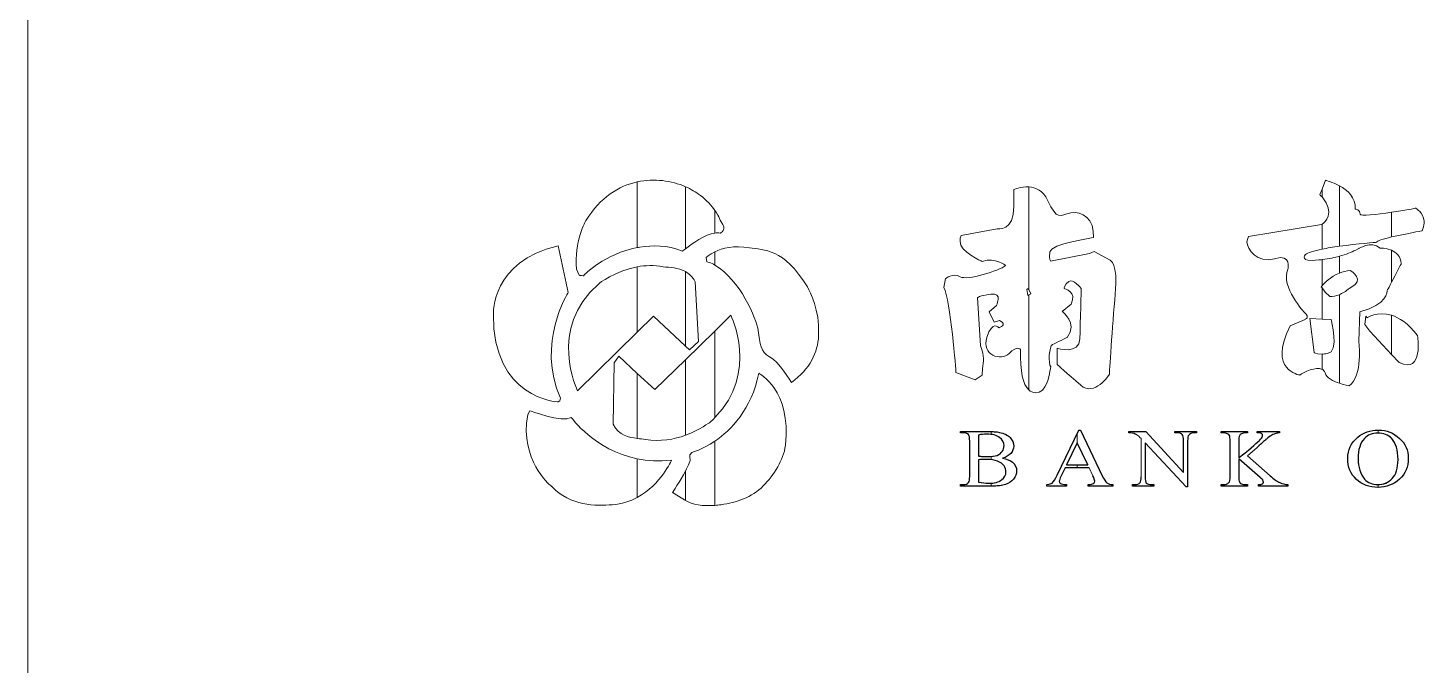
# Model space of a CAD drawing. Header units: millimetres. Extents: x 44393 to 91220, y 25301 to 41858.
# Drawn here: x 88726 to 89932, y 36790 to 37341 of the extents above; entities that cross this region are included whole.
import ezdxf

# ---------------------------------------------------------------- set-up
doc = ezdxf.new("R2010")
doc.units = ezdxf.units.MM
doc.layers.add('图层 1', color=7, linetype='Continuous')
doc.layers.add('图框', color=165, linetype='Continuous', lineweight=0)

msp = doc.modelspace()

# ---------------------------------------------------------------- linework, layer by layer
at = {"layer": '图层 1', "color": 12, "lineweight": 30, "true_color": 0xe50011}
for p, q in [((89632.7, 36982.2), (89623.5, 36963.1)), ((89641.9, 36963.1), (89632.7, 36982.2)), ((89623.5, 36963.1), (89641.9, 36963.1)), ((89641.9, 36963.1), (89641.9, 36963.1))]:
    msp.add_line(p, q, dxfattribs=at)
at = {"layer": '图层 1', "lineweight": 0}
for points in [[(89252.5, 37207.6), (89267.4, 37210.8), (89282.1, 37208.5), (89294.1, 37203.4)], [(89844.3, 37201.4), (89844.3, 37201.4), (89847.2, 37208.9), (89847.2, 37208.9)], [(89847.2, 37208.9), (89847.2, 37208.9), (89853.1, 37207.6), (89859.2, 37204.1)], [(89208.3, 37174.5), (89220.7, 37194.2), (89236.6, 37204.1), (89252.5, 37207.6)], [(89252.5, 37150.8), (89252.5, 37150.8), (89252.5, 37207.6), (89252.5, 37207.6)], [(89252.5, 37207.6), (89252.5, 37207.6), (89252.5, 37150.8), (89252.5, 37150.8)], [(89294.1, 37149.8), (89294.1, 37149.8), (89294.1, 37203.4), (89294.1, 37203.4)], [(89294.1, 37203.4), (89298.9, 37201.2), (89303.1, 37198.8), (89307, 37195.9)], [(89294.1, 37203.4), (89294.1, 37203.4), (89294.1, 37149.8), (89294.1, 37149.8)], [(89577.8, 37200.9), (89577.8, 37200.9), (89583.9, 37203.5), (89590.8, 37203.2)], [(89577.8, 37186.5), (89577.8, 37186.5), (89577.8, 37200.9), (89577.8, 37200.9)], [(89590.8, 37203.2), (89596.7, 37202.8), (89603.2, 37200.1), (89607.1, 37191.9)], [(89590.8, 37114.5), (89590.8, 37114.5), (89590.8, 37203.2), (89590.8, 37203.2)], [(89590.8, 37203.2), (89590.8, 37203.2), (89590.8, 37114.5), (89590.8, 37114.5)], [(89842.2, 37196.7), (89842.2, 37196.7), (89844.3, 37201.4), (89844.3, 37201.4)], [(89844.3, 37194.6), (89843.7, 37195.1), (89842.9, 37195.9), (89842.2, 37196.7)], [(89844.3, 37194.6), (89844.3, 37194.6), (89844.3, 37201.4), (89844.3, 37201.4)], [(89844.3, 37201.4), (89844.3, 37201.4), (89844.3, 37194.6), (89844.3, 37194.6)], [(89859.2, 37204.1), (89866.1, 37200.5), (89873.3, 37194.2), (89873, 37184)], [(89859.2, 37151.9), (89859.2, 37151.9), (89859.2, 37204.1), (89859.2, 37204.1)], [(89859.2, 37204.1), (89859.2, 37204.1), (89859.2, 37151.9), (89859.2, 37151.9)], [(89307, 37195.9), (89312.7, 37191.7), (89316.7, 37186.9), (89319.6, 37182.9)], [(89563.5, 37167), (89563.5, 37167), (89578.4, 37164.5), (89577.8, 37186.5)], [(89844.3, 37170.9), (89846.4, 37172.4), (89856.3, 37180.4), (89844.3, 37194.6)], [(89904.3, 37181.4), (89915.2, 37182.9), (89925.3, 37184.8), (89925.3, 37184.8)], [(89925.3, 37184.8), (89925.3, 37184.8), (89931.8, 37181.2), (89932.4, 37173.5)], [(89200.1, 37132.2), (89197.4, 37155.4), (89208.3, 37174.5), (89208.3, 37174.5)], [(89319.6, 37163.4), (89319.6, 37163.4), (89319.6, 37182.9), (89319.6, 37182.9)], [(89319.6, 37182.9), (89323.4, 37177.2), (89324.9, 37173), (89324.9, 37173)], [(89319.6, 37182.9), (89319.6, 37182.9), (89319.6, 37163.4), (89319.6, 37163.4)], [(89324.9, 37173), (89330.7, 37166.3), (89324, 37163.2), (89324, 37163.2)], [(89904.3, 37160), (89904.3, 37160), (89904.3, 37181.4), (89904.3, 37181.4)], [(89904.3, 37181.4), (89904.3, 37181.4), (89904.3, 37160), (89904.3, 37160)], [(89932.4, 37173.5), (89932.4, 37173.5), (89932.4, 37171.8), (89932.4, 37171.8)], [(89319.6, 37163.4), (89311.3, 37162.4), (89299.5, 37153.8), (89294.1, 37149.8)], [(89324, 37163.2), (89322.6, 37163.6), (89321.1, 37163.8), (89319.6, 37163.4)], [(89531.4, 37159), (89531.4, 37159), (89532.3, 37161.3), (89532.3, 37161.3)], [(89532.3, 37161.3), (89532.3, 37161.3), (89563.5, 37167), (89563.5, 37167)], [(89780.1, 37158.6), (89780.1, 37158.6), (89780.8, 37160.3), (89780.8, 37160.3)], [(89780.8, 37160.3), (89780.8, 37160.3), (89843.7, 37170.7), (89843.7, 37170.7)], [(89843.7, 37170.7), (89843.7, 37170.7), (89843.9, 37170.7), (89844.3, 37170.9)], [(89844.3, 37149.4), (89844.3, 37149.4), (89844.3, 37170.9), (89844.3, 37170.9)], [(89844.3, 37170.9), (89844.3, 37170.9), (89844.3, 37149.4), (89844.3, 37149.4)], [(89904.3, 37160), (89897.2, 37158.2), (89891.3, 37156.5), (89891.3, 37155.4)], [(89930.7, 37165.3), (89930.7, 37165.3), (89915.8, 37162.6), (89904.3, 37160)], [(89932.4, 37171.8), (89932.2, 37169.9), (89931.6, 37167.8), (89930.7, 37165.3)], [(89128.2, 37093.4), (89128.2, 37093.4), (89126.1, 37138.9), (89184, 37152.3)], [(89184, 37152.3), (89184, 37152.3), (89192.8, 37112), (89192.8, 37112)], [(89252.5, 37150.8), (89225.1, 37145.8), (89206, 37126.9), (89206.2, 37126.5)], [(89254.6, 37151.2), (89254, 37151), (89253.2, 37151), (89252.5, 37150.8)], [(89291.5, 37147.7), (89278.3, 37153.1), (89265.9, 37152.9), (89254.6, 37151.2)], [(89294.1, 37149.8), (89292.4, 37148.5), (89291.5, 37147.7), (89291.5, 37147.7)], [(89319.6, 37147.2), (89325.9, 37150.2), (89335.8, 37153.1), (89349.4, 37150.6)], [(89349.4, 37150.6), (89362, 37148.5), (89378.8, 37150.6), (89399.5, 37116.9)], [(89550.5, 37138.9), (89550.5, 37138.9), (89531, 37147.3), (89531.4, 37156.1)], [(89531.4, 37156.1), (89531.4, 37156.1), (89531.4, 37159), (89531.4, 37159)], [(89646.6, 37159.4), (89646.6, 37159.4), (89609.7, 37154), (89609, 37147)], [(89779.3, 37155.8), (89779.3, 37155.8), (89780.1, 37158.6), (89780.1, 37158.6)], [(89803.2, 37141.2), (89788.1, 37136.6), (89779.3, 37149.6), (89779.3, 37155.8)], [(89844.3, 37149.4), (89837.2, 37148.1), (89831.7, 37146.4), (89829.9, 37144.7)], [(89859.2, 37151.9), (89854, 37151.2), (89848.7, 37150.4), (89844.3, 37149.4)], [(89891.3, 37155.4), (89891.3, 37155.4), (89875.1, 37154), (89859.2, 37151.9)], [(89873.3, 37148.5), (89869.1, 37146.8), (89865.3, 37144.9), (89859.2, 37143.3)], [(89876, 37150), (89876, 37150), (89873.3, 37148.5), (89873.3, 37148.5)], [(89894.4, 37150.4), (89886.3, 37156.9), (89876, 37150), (89876, 37150)], [(89904.3, 37148.5), (89899.3, 37150.6), (89894.4, 37150.4), (89894.4, 37150.4)], [(89904.3, 37148.5), (89908.3, 37146.8), (89912.1, 37143.3), (89912.7, 37137)], [(89904.3, 37120.8), (89904.3, 37120.8), (89904.3, 37148.5), (89904.3, 37148.5)], [(89904.3, 37120.8), (89904.3, 37120.8), (89904.3, 37148.5), (89904.3, 37148.5)], [(89252.5, 37134.2), (89259.4, 37135.5), (89267, 37135.7), (89274.8, 37134.3)], [(89311.9, 37142.2), (89311.9, 37142.2), (89314.6, 37144.7), (89319.6, 37147.2)], [(89312.7, 37138.5), (89312.7, 37138.5), (89311.9, 37142.2), (89311.9, 37142.2)], [(89314.6, 37138), (89314.6, 37138), (89312.7, 37138.5), (89312.7, 37138.5)], [(89319.6, 37135.7), (89318, 37136.6), (89316.3, 37137.4), (89314.6, 37138)], [(89319.6, 37135.7), (89319.6, 37135.7), (89319.6, 37147.2), (89319.6, 37147.2)], [(89319.6, 37147.2), (89319.6, 37147.2), (89319.6, 37135.7), (89319.6, 37135.7)], [(89357, 37079.1), (89355.7, 37089.4), (89341, 37123.3), (89319.6, 37135.7)], [(89570.7, 37135.3), (89570.7, 37135.3), (89562.3, 37142.8), (89550.5, 37138.9)], [(89609, 37147), (89608.4, 37139.9), (89609.7, 37139.1), (89609.7, 37139.1)], [(89609.7, 37139.1), (89609.7, 37139.1), (89643.4, 37145.6), (89643.4, 37145.6)], [(89643.4, 37145.6), (89643.4, 37145.6), (89647.4, 37147.5), (89647.4, 37147.5)], [(89647.4, 37147.5), (89647.4, 37147.5), (89661, 37139.9), (89661, 37139.9)], [(89661, 37139.9), (89661, 37139.9), (89668.2, 37137.8), (89665.6, 37110.6)], [(89814.7, 37132.1), (89814.7, 37132.1), (89818.5, 37145.8), (89803.2, 37141.2)], [(89829.9, 37144.7), (89829.9, 37144.7), (89823.6, 37137.8), (89841.4, 37140.1)], [(89841.4, 37140.1), (89842.4, 37140.1), (89843.3, 37140.3), (89844.3, 37140.5)], [(89844.3, 37140.5), (89850.4, 37141.2), (89855.4, 37142.2), (89859.2, 37143.3)], [(89844.3, 37117.9), (89844.3, 37117.9), (89844.3, 37140.5), (89844.3, 37140.5)], [(89844.3, 37140.5), (89844.3, 37140.5), (89844.3, 37117.9), (89844.3, 37117.9)], [(89859.2, 37143.3), (89859.2, 37143.3), (89859.2, 37128.8), (89859.2, 37128.8)], [(89859.2, 37143.3), (89859.2, 37143.3), (89859.2, 37128.8), (89859.2, 37128.8)], [(89912.7, 37137), (89912.7, 37137), (89907.8, 37127.5), (89904.3, 37120.8)], [(89202.2, 37126.9), (89202.2, 37126.9), (89200.1, 37132.2), (89200.1, 37132.2)], [(89206.2, 37126.5), (89206.6, 37126.1), (89202.2, 37126.9), (89202.2, 37126.9)], [(89252.5, 37134.2), (89233.2, 37130.5), (89219.2, 37119.6), (89219.2, 37119.6)], [(89252.5, 37077.8), (89252.5, 37077.8), (89252.5, 37134.2), (89252.5, 37134.2)], [(89252.5, 37077.8), (89252.5, 37077.8), (89252.5, 37134.2), (89252.5, 37134.2)], [(89274.8, 37134.3), (89280.8, 37133.4), (89287.8, 37133.6), (89294.1, 37130.1)], [(89302.6, 37121.3), (89300.1, 37125.6), (89297.2, 37128.2), (89294.1, 37130.1)], [(89294.1, 37130.1), (89294.1, 37130.1), (89294.1, 37065.7), (89294.1, 37065.7)], [(89294.1, 37130.1), (89294.1, 37130.1), (89294.1, 37065.7), (89294.1, 37065.7)], [(89517.4, 37116.2), (89517.4, 37116.2), (89518.8, 37124), (89518.8, 37124)], [(89518.8, 37124), (89518.8, 37124), (89525.4, 37129.2), (89531.6, 37125.6)], [(89531.6, 37125.6), (89537.7, 37122.1), (89565.2, 37130.7), (89570.7, 37135.3)], [(89636.1, 37115.4), (89636.1, 37115.4), (89629.2, 37124.6), (89625.4, 37121.5)], [(89829.2, 37094.6), (89829.2, 37094.6), (89808.2, 37116.8), (89814.7, 37132.1)], [(89859.2, 37128.8), (89851.4, 37125.6), (89846, 37120), (89844.3, 37117.9)], [(89859.2, 37128.8), (89862.1, 37129.9), (89865.3, 37130.7), (89868.8, 37130.9)], [(89868.8, 37130.9), (89868.8, 37130.9), (89883.1, 37122.7), (89868.4, 37116)], [(89192.8, 37112), (89192.8, 37112), (89164.9, 37068.2), (89186.1, 37020.6)], [(89219.2, 37119.6), (89174.5, 37080.4), (89200.9, 37027.1), (89200.9, 37027.1)], [(89305.4, 37069.7), (89305.4, 37069.7), (89302.6, 37121.3), (89302.6, 37121.3)], [(89399.5, 37116.9), (89399.5, 37116.9), (89407.9, 37102.2), (89409.2, 37083.9)], [(89527.9, 37043), (89527.9, 37043), (89523.1, 37106.4), (89517.4, 37116.2)], [(89562.9, 37100.9), (89562.9, 37100.9), (89568.6, 37112.2), (89558.1, 37110.6)], [(89590.4, 37115.4), (89590.4, 37115.4), (89589.1, 37114.5), (89589.1, 37114.5)], [(89589.1, 37114.5), (89589.1, 37114.5), (89589.9, 37109.3), (89589.9, 37109.3)], [(89590.8, 37114.5), (89590.8, 37114.5), (89590.4, 37115.4), (89590.4, 37115.4)], [(89592.7, 37110.8), (89592.7, 37110.8), (89590.8, 37114.5), (89590.8, 37114.5)], [(89625.4, 37121.5), (89621.8, 37118.7), (89621.4, 37115.4), (89621.4, 37115.4)], [(89621.4, 37115.4), (89621.4, 37115.4), (89633.1, 37112.6), (89627.3, 37102)], [(89635, 37072), (89635.4, 37086.4), (89636.1, 37115.4), (89636.1, 37115.4)], [(89844.3, 37117.9), (89843.7, 37117.3), (89843.5, 37116.9), (89843.5, 37116.9)], [(89843.5, 37116.9), (89843.5, 37116.9), (89844.3, 37116), (89844.3, 37116)], [(89844.3, 37089), (89844.3, 37089), (89844.3, 37116), (89844.3, 37116)], [(89844.3, 37116), (89844.3, 37116), (89846.8, 37112.4), (89846.8, 37112.4)], [(89844.3, 37116), (89844.3, 37116), (89844.3, 37089), (89844.3, 37089)], [(89846.8, 37112.4), (89846.8, 37112.4), (89851, 37108.5), (89851, 37108.5)], [(89868.4, 37116), (89868.4, 37116), (89864.4, 37112.4), (89859.2, 37110.1)], [(89876.8, 37095.3), (89901.6, 37101.5), (89899.7, 37112.6), (89900.9, 37114.5)], [(89900.9, 37114.5), (89901.3, 37115), (89902.6, 37117.5), (89904.3, 37120.8)], [(89558.1, 37110.6), (89547.6, 37109.3), (89546.5, 37107.4), (89546.5, 37107.4)], [(89546.5, 37107.4), (89546.5, 37107.4), (89549, 37066.3), (89549, 37066.3)], [(89556.6, 37095.3), (89556.6, 37095.3), (89562.9, 37100.9), (89562.9, 37100.9)], [(89589.9, 37109.3), (89589.9, 37109.3), (89590.8, 37109.9), (89590.8, 37109.9)], [(89590.8, 37109.9), (89590.8, 37109.9), (89592.7, 37110.8), (89592.7, 37110.8)], [(89590.8, 37027.9), (89590.8, 37027.9), (89590.8, 37109.9), (89590.8, 37109.9)], [(89590.8, 37109.9), (89590.8, 37109.9), (89590.8, 37027.9), (89590.8, 37027.9)], [(89627.3, 37102), (89627.3, 37102), (89619.7, 37095.7), (89619.7, 37095.7)], [(89665.6, 37110.6), (89662.9, 37083.3), (89660.4, 37041.1), (89660.4, 37041.1)], [(89851, 37108.5), (89853.7, 37108.2), (89856.5, 37108.9), (89859.2, 37110.1)], [(89859.2, 37110.1), (89859.2, 37110.1), (89859.2, 37033.6), (89859.2, 37033.6)], [(89859.2, 37110.1), (89859.2, 37110.1), (89859.2, 37033.6), (89859.2, 37033.6)], [(89184, 37017.5), (89184, 37017.5), (89127.3, 37020.2), (89128.2, 37093.4)], [(89266.6, 37091.5), (89266.6, 37091.5), (89252.5, 37077.8), (89252.5, 37077.8)], [(89294.1, 37065.7), (89294.1, 37065.7), (89266.6, 37091.5), (89266.6, 37091.5)], [(89319.6, 37004), (89358, 37042.8), (89333.3, 37092.3), (89333.3, 37092.3)], [(89333.3, 37092.3), (89333.3, 37092.3), (89319.6, 37078.7), (89319.6, 37078.7)], [(89554.5, 37073.2), (89559.3, 37088.5), (89565, 37081.6), (89565, 37081.6)], [(89561, 37086.4), (89561, 37086.4), (89556.6, 37095.3), (89556.6, 37095.3)], [(89565.4, 37087.7), (89565.4, 37087.7), (89561, 37086.4), (89561, 37086.4)], [(89565, 37081.6), (89565, 37081.6), (89573.4, 37084.1), (89565.4, 37087.7)], [(89619.7, 37095.7), (89619.7, 37095.7), (89633.4, 37085.6), (89624.1, 37073.2)], [(89816.6, 37083.1), (89816.6, 37083.1), (89829.6, 37088.8), (89829.6, 37088.8)], [(89829.6, 37088.8), (89829.6, 37088.8), (89834.2, 37090.4), (89829.2, 37094.6)], [(89844.3, 37089), (89844.3, 37089), (89833.8, 37089.4), (89833.8, 37089.4)], [(89833.8, 37089.4), (89833.8, 37089.4), (89837.4, 37060.2), (89837.4, 37060.2)], [(89852.1, 37088.8), (89852.1, 37088.8), (89844.3, 37089), (89844.3, 37089)], [(89848.9, 37059.2), (89859.6, 37060.2), (89852.1, 37088.8), (89852.1, 37088.8)], [(89876, 37070.1), (89876, 37070.1), (89876.8, 37095.3), (89876.8, 37095.3)], [(89881.2, 37084.3), (89881.2, 37084.3), (89882.1, 37091.7), (89882.1, 37091.7)], [(89882.1, 37091.7), (89882.1, 37091.7), (89883.1, 37090.2), (89883.1, 37090.2)], [(89883.1, 37090.2), (89883.1, 37090.2), (89891.9, 37096.3), (89904.3, 37092.3)], [(89904.3, 37058.5), (89904.3, 37058.5), (89904.3, 37092.3), (89904.3, 37092.3)], [(89904.3, 37092.3), (89910.8, 37090.4), (89918.6, 37085.4), (89926.7, 37074.9)], [(89904.3, 37092.3), (89904.3, 37092.3), (89904.3, 37058.5), (89904.3, 37058.5)], [(89200.9, 37027.1), (89200.9, 37027.1), (89252.5, 37077.8), (89252.5, 37077.8)], [(89294.1, 37053.9), (89294.1, 37053.9), (89319.6, 37078.7), (89319.6, 37078.7)], [(89319.6, 37078.7), (89319.6, 37078.7), (89319.6, 37004), (89319.6, 37004)], [(89319.6, 37078.7), (89319.6, 37078.7), (89319.6, 37004), (89319.6, 37004)], [(89366.8, 37056.5), (89358.9, 37060.2), (89358.4, 37068), (89357, 37079.1)], [(89409.2, 37083.9), (89409.2, 37083.9), (89409.2, 37074.1), (89409.2, 37074.1)], [(89825, 37040.7), (89825, 37040.7), (89797.1, 37044.5), (89816.6, 37083.1)], [(89885.4, 37078.5), (89885.4, 37078.5), (89881.2, 37084.3), (89881.2, 37084.3)], [(89904.3, 37058.5), (89904.3, 37058.5), (89885.4, 37078.5), (89885.4, 37078.5)], [(89294.1, 37065.7), (89294.1, 37065.7), (89297.6, 37062.5), (89297.6, 37062.5)], [(89297.6, 37062.5), (89297.6, 37062.5), (89305.4, 37069.7), (89305.4, 37069.7)], [(89409.2, 37074.1), (89408.3, 37060.6), (89402.1, 37045.8), (89385.7, 37034.4)], [(89549, 37066.3), (89549, 37066.3), (89552.2, 37058.6), (89551.6, 37052.7)], [(89573.8, 37059.4), (89566.9, 37052.3), (89549.7, 37057.9), (89554.5, 37073.2)], [(89583.6, 37063), (89583.6, 37063), (89580.7, 37066.3), (89573.8, 37059.4)], [(89611.3, 37067.1), (89608.4, 37065.5), (89607.3, 37050.6), (89609.9, 37047.8)], [(89624.1, 37073.2), (89624.1, 37073.2), (89614.1, 37068.4), (89611.3, 37067.1)], [(89615.3, 37063.8), (89615.3, 37063.8), (89634.6, 37057.9), (89635, 37072)], [(89615.3, 37049.9), (89615.3, 37049.9), (89615.3, 37063.8), (89615.3, 37063.8)], [(89867.6, 37031.5), (89879.8, 37039.1), (89876, 37070.1), (89876, 37070.1)], [(89926.7, 37074.9), (89926.7, 37074.9), (89932.4, 37041.1), (89910.8, 37051.4)], [(89232.4, 37051.2), (89232.4, 37051.2), (89236.6, 37056.9), (89236.6, 37056.9)], [(89236.6, 37056.9), (89236.6, 37056.9), (89252.5, 37042), (89252.5, 37042)], [(89267.6, 37028.1), (89267.6, 37028.1), (89294.1, 37053.9), (89294.1, 37053.9)], [(89294.1, 36988.7), (89294.1, 36988.7), (89294.1, 37053.9), (89294.1, 37053.9)], [(89294.1, 37053.9), (89294.1, 37053.9), (89294.1, 36988.7), (89294.1, 36988.7)], [(89385.7, 37034.4), (89385.7, 37034.4), (89374.6, 37052.7), (89366.8, 37056.5)], [(89551.6, 37052.7), (89550.9, 37047), (89550.5, 37040.5), (89550.5, 37040.5)], [(89590.8, 37027.9), (89585.7, 37032.5), (89583.4, 37043.5), (89583.6, 37063)], [(89837.4, 37060.2), (89837.4, 37060.2), (89838, 37058.8), (89844.3, 37058.8)], [(89844.3, 37058.8), (89845.6, 37058.8), (89847.2, 37059), (89848.9, 37059.2)], [(89844.3, 37045.6), (89844.3, 37045.6), (89844.3, 37058.8), (89844.3, 37058.8)], [(89844.3, 37058.8), (89844.3, 37058.8), (89844.3, 37045.6), (89844.3, 37045.6)], [(89910.8, 37051.4), (89910.8, 37051.4), (89904.3, 37058.5), (89904.3, 37058.5)], [(89231.6, 36998.2), (89231.6, 36998.2), (89232.4, 37051.2), (89232.4, 37051.2)], [(89252.5, 36986), (89252.5, 36986), (89252.5, 37042), (89252.5, 37042)], [(89252.5, 37042), (89252.5, 37042), (89267.6, 37028.1), (89267.6, 37028.1)], [(89252.5, 37042), (89252.5, 37042), (89252.5, 36986), (89252.5, 36986)], [(89357.6, 37042.2), (89350.9, 37010.9), (89333.5, 36993.1), (89319.6, 36983.5)], [(89380.5, 36980.1), (89385.9, 37027.9), (89357.6, 37042.2), (89357.6, 37042.2)], [(89544.4, 37036.5), (89544.4, 37036.5), (89527.9, 37043), (89527.9, 37043)], [(89550.5, 37040.5), (89550.5, 37040.5), (89544.4, 37036.5), (89544.4, 37036.5)], [(89608.8, 37042.2), (89608.8, 37042.2), (89606.1, 37024.8), (89596.7, 37025.4)], [(89609.9, 37047.8), (89609.9, 37047.8), (89608.8, 37042.2), (89608.8, 37042.2)], [(89635.7, 37031.9), (89623.9, 37042.2), (89615.3, 37049.9), (89615.3, 37049.9)], [(89660.4, 37041.1), (89660.4, 37041.1), (89647.4, 37021.6), (89635.7, 37031.9)], [(89844.3, 37045.6), (89839.1, 37048.1), (89828.4, 37043.4), (89825, 37040.7)], [(89846.8, 37042.6), (89846.4, 37044.1), (89845.4, 37045.1), (89844.3, 37045.6)], [(89859.2, 37033.6), (89854, 37035.3), (89848.1, 37038.2), (89846.8, 37042.6)], [(89596.7, 37025.4), (89594.4, 37025.6), (89592.5, 37026.3), (89590.8, 37027.9)], [(89859.2, 37033.6), (89863.6, 37032.1), (89867.6, 37031.5), (89867.6, 37031.5)], [(89185.6, 37018.3), (89185.6, 37018.3), (89184, 37017.5), (89184, 37017.5)], [(89186.1, 37020.6), (89186.1, 37020.6), (89185.6, 37018.3), (89185.6, 37018.3)], [(89157.9, 37006.7), (89157.9, 37006.7), (89156.7, 36999), (89156.7, 36999)], [(89159.6, 37009.9), (89159.6, 37009.9), (89157.9, 37006.7), (89157.9, 37006.7)], [(89195.5, 37004), (89187.1, 36999.4), (89159.6, 37009.9), (89159.6, 37009.9)], [(89252.5, 36968.4), (89215.6, 36975.7), (89195.5, 37004), (89195.5, 37004)], [(89319.6, 37004), (89318.2, 37002.6), (89316.7, 37001.1), (89315.2, 36999.8)], [(89156.7, 36999), (89154.6, 36962.3), (89178.7, 36944.3), (89178.7, 36944.3)], [(89252.5, 36986), (89245, 36986.8), (89237, 36988.5), (89231.6, 36998.2)], [(89315.2, 36999.8), (89315.2, 36999.8), (89306.8, 36993.5), (89294.1, 36988.7)], [(89531.9, 36990.8), (89531.9, 36990.8), (89531.9, 36991.9), (89531.9, 36991.9)], [(89531.9, 36991.9), (89531.9, 36991.9), (89555.3, 36991.9), (89555.3, 36991.9)], [(89555.3, 36991.9), (89556.2, 36991.9), (89557.4, 36991.9), (89558.3, 36991.9)], [(89558.3, 36989.4), (89558.3, 36989.4), (89558.3, 36991.9), (89558.3, 36991.9)], [(89558.3, 36991.9), (89561.2, 36991.9), (89563.7, 36991.6), (89565.6, 36991.2)], [(89558.3, 36991.9), (89558.3, 36991.9), (89558.3, 36989.4), (89558.3, 36989.4)], [(89632.7, 36989.8), (89632.7, 36989.8), (89634.2, 36993.1), (89634.2, 36993.1)], [(89634.2, 36993.1), (89634.2, 36993.1), (89635.5, 36993.1), (89635.5, 36993.1)], [(89635.5, 36993.1), (89635.5, 36993.1), (89654.3, 36953.7), (89654.3, 36953.7)], [(89677.2, 36991.9), (89677.2, 36991.9), (89691.9, 36991.9), (89691.9, 36991.9)], [(89677.2, 36990.8), (89677.2, 36990.8), (89677.2, 36991.9), (89677.2, 36991.9)], [(89691.9, 36991.9), (89691.9, 36991.9), (89724.6, 36956.6), (89724.6, 36956.6)], [(89717, 36990.8), (89717, 36990.8), (89717, 36991.9), (89717, 36991.9)], [(89717, 36991.9), (89717, 36991.9), (89735.7, 36991.9), (89735.7, 36991.9)], [(89735.7, 36991.9), (89735.7, 36991.9), (89735.7, 36990.8), (89735.7, 36990.8)], [(89757.1, 36990.8), (89757.1, 36990.8), (89757.1, 36991.9), (89757.1, 36991.9)], [(89757.1, 36991.9), (89757.1, 36991.9), (89779.9, 36991.9), (89779.9, 36991.9)], [(89779.9, 36991.9), (89779.9, 36991.9), (89779.9, 36990.8), (89779.9, 36990.8)], [(89788.1, 36990.8), (89788.1, 36990.8), (89788.1, 36991.9), (89788.1, 36991.9)], [(89788.1, 36991.9), (89788.1, 36991.9), (89807.6, 36991.9), (89807.6, 36991.9)], [(89807.6, 36991.9), (89807.6, 36991.9), (89807.6, 36990.8), (89807.6, 36990.8)], [(89875.1, 36987), (89880, 36991), (89885.8, 36992.9), (89892.6, 36993.1)], [(89892.6, 36990.6), (89892.6, 36990.6), (89892.6, 36993.1), (89892.6, 36993.1)], [(89892.6, 36993.1), (89892.6, 36993.1), (89893.2, 36993.1), (89893.2, 36993.1)], [(89892.6, 36993.1), (89892.6, 36993.1), (89892.6, 36990.6), (89892.6, 36990.6)], [(89893.2, 36993.1), (89900.1, 36993.1), (89906.2, 36990.8), (89911.2, 36986)], [(89259.5, 36985.1), (89257.3, 36985.4), (89255, 36985.6), (89252.5, 36986)], [(89294.1, 36988.7), (89284.4, 36985.2), (89272.4, 36982.8), (89259.5, 36985.1)], [(89299.5, 36973.8), (89299.5, 36973.8), (89308.5, 36976.1), (89319.6, 36983.5)], [(89319.6, 36983.5), (89319.6, 36983.5), (89319.6, 36928.1), (89319.6, 36928.1)], [(89319.6, 36983.5), (89319.6, 36983.5), (89319.6, 36928.1), (89319.6, 36928.1)], [(89373.9, 36961.5), (89376.9, 36967.1), (89379.8, 36973), (89380.5, 36980.1)], [(89534, 36990.8), (89534, 36990.8), (89531.9, 36990.8), (89531.9, 36990.8)], [(89539.8, 36953.1), (89539.8, 36953.1), (89539.8, 36983.7), (89539.8, 36983.7)], [(89547.4, 36988.9), (89547.4, 36988.9), (89547.4, 36970.7), (89547.4, 36970.7)], [(89565.6, 36986.8), (89563.9, 36988.1), (89561.4, 36989.1), (89558.3, 36989.4)], [(89615.3, 36954.1), (89615.3, 36954.1), (89632.7, 36989.8), (89632.7, 36989.8)], [(89632.7, 36982), (89632.7, 36982), (89623.5, 36963.1), (89623.5, 36963.1)], [(89632.7, 36982), (89632.7, 36982), (89632.7, 36989.8), (89632.7, 36989.8)], [(89632.7, 36989.8), (89632.7, 36989.8), (89632.7, 36982), (89632.7, 36982)], [(89641.9, 36963.1), (89641.9, 36963.1), (89632.7, 36982.2), (89632.7, 36982.2)], [(89632.7, 36982.2), (89632.7, 36982.2), (89632.7, 36982), (89632.7, 36982)], [(89680.8, 36990.4), (89680.1, 36990.6), (89678.9, 36990.8), (89677.2, 36990.8)], [(89684.3, 36989.1), (89683.5, 36989.4), (89682.4, 36990), (89680.8, 36990.4)], [(89687.9, 36985.8), (89686.4, 36987.3), (89685.1, 36988.5), (89684.3, 36989.1)], [(89687.9, 36952.9), (89687.9, 36952.9), (89687.9, 36985.8), (89687.9, 36985.8)], [(89726.7, 36944), (89726.7, 36944), (89691.4, 36982), (89691.4, 36982)], [(89691.4, 36982), (89691.4, 36982), (89691.4, 36952.9), (89691.4, 36952.9)], [(89718.9, 36990.8), (89718.9, 36990.8), (89717, 36990.8), (89717, 36990.8)], [(89724.6, 36956.6), (89724.6, 36956.6), (89724.6, 36983.9), (89724.6, 36983.9)], [(89729, 36988.9), (89728.4, 36988.1), (89728.1, 36986.4), (89728.1, 36983.9)], [(89728.1, 36983.9), (89728.1, 36983.9), (89728.1, 36944), (89728.1, 36944)], [(89733.8, 36990.8), (89731.5, 36990.8), (89730, 36990), (89729, 36988.9)], [(89735.7, 36990.8), (89735.7, 36990.8), (89733.8, 36990.8), (89733.8, 36990.8)], [(89758.8, 36990.8), (89758.8, 36990.8), (89757.1, 36990.8), (89757.1, 36990.8)], [(89762.5, 36989.8), (89761.3, 36990.4), (89760.2, 36990.8), (89758.8, 36990.8)], [(89764.2, 36988.5), (89764, 36989.1), (89763.4, 36989.4), (89762.5, 36989.8)], [(89764.8, 36983.7), (89764.8, 36986), (89764.6, 36987.5), (89764.2, 36988.5)], [(89764.8, 36953.1), (89764.8, 36953.1), (89764.8, 36983.7), (89764.8, 36983.7)], [(89772.8, 36988.3), (89772.4, 36987.5), (89772.2, 36986), (89772.2, 36983.7)], [(89772.2, 36983.7), (89772.2, 36983.7), (89772.2, 36969.2), (89772.2, 36969.2)], [(89774.5, 36989.8), (89773.6, 36989.6), (89773, 36989.1), (89772.8, 36988.3)], [(89778, 36990.8), (89776.8, 36990.8), (89775.7, 36990.4), (89774.5, 36989.8)], [(89777.8, 36973.6), (89785.6, 36979.9), (89790.2, 36984.1), (89791.9, 36986.2)], [(89779.9, 36990.8), (89779.9, 36990.8), (89778, 36990.8), (89778, 36990.8)], [(89789.2, 36990.8), (89789.2, 36990.8), (89788.1, 36990.8), (89788.1, 36990.8)], [(89796.1, 36985.2), (89795.5, 36984.9), (89792.9, 36982.4), (89788.1, 36978.2)], [(89792.1, 36990), (89791.5, 36990.6), (89790.6, 36990.8), (89789.2, 36990.8)], [(89807.6, 36990.8), (89806.4, 36990.6), (89805.3, 36990.6), (89804.3, 36990.2)], [(89892.5, 36990.6), (89887.7, 36990.6), (89883.7, 36989.1), (89880.8, 36985.8)], [(89892.6, 36990.6), (89892.6, 36990.6), (89892.5, 36990.6), (89892.5, 36990.6)], [(89904.5, 36985.8), (89901.6, 36988.9), (89897.6, 36990.4), (89892.6, 36990.6)], [(89252.5, 36935), (89252.5, 36935), (89252.5, 36968.4), (89252.5, 36968.4)], [(89252.5, 36968.4), (89261.5, 36966.5), (89271.2, 36965.9), (89282.1, 36967.3)], [(89252.5, 36935), (89252.5, 36935), (89252.5, 36968.4), (89252.5, 36968.4)], [(89282.1, 36967.3), (89282.1, 36967.3), (89273.1, 36946.1), (89252.5, 36935)], [(89294.1, 36957.7), (89296.8, 36962.7), (89298.7, 36967.3), (89298, 36969)], [(89298, 36971.9), (89298, 36971.9), (89299.5, 36973.8), (89299.5, 36973.8)], [(89298, 36969), (89298, 36969), (89298, 36971.9), (89298, 36971.9)], [(89547.4, 36970.7), (89548.4, 36970.5), (89549.5, 36970.5), (89550.7, 36970.3)], [(89550.1, 36967.8), (89549, 36967.7), (89548, 36967.7), (89547.4, 36967.5)], [(89547.4, 36967.5), (89547.4, 36967.5), (89547.4, 36948.2), (89547.4, 36948.2)], [(89558.3, 36970.3), (89560.6, 36970.5), (89562.1, 36970.9), (89563.5, 36971.3)], [(89558.3, 36967.7), (89558.3, 36967.7), (89558.3, 36970.3), (89558.3, 36970.3)], [(89558.3, 36970.3), (89558.3, 36970.3), (89558.3, 36967.7), (89558.3, 36967.7)], [(89563.9, 36966.3), (89562.3, 36966.9), (89560.4, 36967.5), (89558.3, 36967.7)], [(89563.5, 36971.3), (89565.4, 36972.1), (89566.9, 36973.2), (89567.9, 36974.7)], [(89575.3, 36973), (89573.6, 36971.1), (89571.3, 36969.8), (89568.1, 36968.8)], [(89568.1, 36968.8), (89571.7, 36968.2), (89574.6, 36967.1), (89576.5, 36965.6)], [(89772.2, 36969.2), (89772.8, 36969.6), (89774.5, 36971.1), (89777.8, 36973.6)], [(89790.8, 36952.2), (89790.8, 36952.2), (89772.2, 36968.2), (89772.2, 36968.2)], [(89772.2, 36968.2), (89772.2, 36968.2), (89772.2, 36953.1), (89772.2, 36953.1)], [(89788.1, 36978.2), (89788.1, 36978.2), (89779.9, 36970.9), (89779.9, 36970.9)], [(89779.9, 36970.9), (89779.9, 36970.9), (89799.4, 36953.7), (89799.4, 36953.7)], [(89282.9, 36939.2), (89282.9, 36939.2), (89289.6, 36949.1), (89294.1, 36957.7)], [(89294.1, 36932.3), (89294.1, 36932.3), (89294.1, 36957.7), (89294.1, 36957.7)], [(89294.1, 36957.7), (89294.1, 36957.7), (89294.1, 36932.3), (89294.1, 36932.3)], [(89361.4, 36944.9), (89366, 36949.7), (89370.4, 36955.2), (89373.9, 36961.5)], [(89569.4, 36962.3), (89568.3, 36964), (89566.3, 36965.4), (89563.9, 36966.3)], [(89622.2, 36960.6), (89622.2, 36960.6), (89618.5, 36953.1), (89618.5, 36953.1)], [(89632.7, 36960.6), (89632.7, 36960.6), (89622.2, 36960.6), (89622.2, 36960.6)], [(89623.5, 36963.1), (89623.5, 36963.1), (89632.7, 36963.1), (89632.7, 36963.1)], [(89632.7, 36960.6), (89632.7, 36960.6), (89632.7, 36963.1), (89632.7, 36963.1)], [(89632.7, 36963.1), (89632.7, 36963.1), (89641.9, 36963.1), (89641.9, 36963.1)], [(89632.7, 36963.1), (89632.7, 36963.1), (89632.7, 36960.6), (89632.7, 36960.6)], [(89643, 36960.6), (89643, 36960.6), (89632.7, 36960.6), (89632.7, 36960.6)], [(89646.3, 36953.7), (89646.3, 36953.7), (89643, 36960.6), (89643, 36960.6)], [(89178.7, 36944.3), (89194.4, 36927.5), (89216.9, 36927.5), (89230.9, 36928.7)], [(89324.9, 36928.7), (89337.9, 36930.4), (89351.5, 36935), (89361.4, 36944.9)], [(89531.9, 36944.7), (89531.9, 36944.7), (89531.9, 36946.1), (89531.9, 36946.1)], [(89531.9, 36946.1), (89531.9, 36946.1), (89534, 36946.1), (89534, 36946.1)], [(89557.4, 36944.7), (89557.4, 36944.7), (89531.9, 36944.7), (89531.9, 36944.7)], [(89534, 36946.1), (89536.3, 36946.1), (89537.9, 36946.6), (89538.8, 36948)], [(89538.8, 36948), (89539.4, 36948.7), (89539.8, 36950.5), (89539.8, 36953.1)], [(89558.3, 36944.7), (89558.3, 36944.7), (89557.4, 36944.7), (89557.4, 36944.7)], [(89558.3, 36947.2), (89562.1, 36947.6), (89565.2, 36948.4), (89567.3, 36950.1)], [(89558.3, 36944.7), (89558.3, 36944.7), (89558.3, 36947.2), (89558.3, 36947.2)], [(89558.3, 36947.2), (89558.3, 36947.2), (89558.3, 36944.7), (89558.3, 36944.7)], [(89570.7, 36946.2), (89568.1, 36945.3), (89563.9, 36944.7), (89558.3, 36944.7)], [(89577.6, 36950.8), (89576.1, 36948.7), (89573.6, 36947.2), (89570.7, 36946.2)], [(89606.5, 36946.1), (89608.8, 36946.4), (89610.3, 36946.8), (89610.9, 36947.4)], [(89606.5, 36944.7), (89606.5, 36944.7), (89606.5, 36946.1), (89606.5, 36946.1)], [(89623.5, 36944.7), (89623.5, 36944.7), (89606.5, 36944.7), (89606.5, 36944.7)], [(89610.9, 36947.4), (89612.2, 36948.5), (89613.8, 36950.8), (89615.3, 36954.1)], [(89618.3, 36947), (89619.1, 36946.4), (89620.8, 36946.2), (89623.5, 36946.1)], [(89623.5, 36946.1), (89623.5, 36946.1), (89623.5, 36944.7), (89623.5, 36944.7)], [(89642.2, 36946.1), (89644.5, 36946.1), (89645.9, 36946.4), (89646.6, 36947)], [(89642.2, 36944.7), (89642.2, 36944.7), (89642.2, 36946.1), (89642.2, 36946.1)], [(89663.5, 36944.7), (89663.5, 36944.7), (89642.2, 36944.7), (89642.2, 36944.7)], [(89654.3, 36953.7), (89655.8, 36950.6), (89657.1, 36948.5), (89658.3, 36947.6)], [(89658.3, 36947.6), (89659.6, 36946.6), (89661.4, 36946.1), (89663.5, 36946.1)], [(89663.5, 36946.1), (89663.5, 36946.1), (89663.5, 36944.7), (89663.5, 36944.7)], [(89680.3, 36944.7), (89680.3, 36944.7), (89680.3, 36946.1), (89680.3, 36946.1)], [(89680.3, 36946.1), (89680.3, 36946.1), (89682.2, 36946.1), (89682.2, 36946.1)], [(89699, 36944.7), (89699, 36944.7), (89680.3, 36944.7), (89680.3, 36944.7)], [(89682.2, 36946.1), (89684.5, 36946.1), (89686, 36946.6), (89687, 36947.8)], [(89687, 36947.8), (89687.5, 36948.5), (89687.9, 36950.3), (89687.9, 36952.9)], [(89691.4, 36952.9), (89691.4, 36950.1), (89691.7, 36948.2), (89692.3, 36947.4)], [(89692.3, 36947.4), (89693.5, 36946.4), (89695, 36946.1), (89697.1, 36946.1)], [(89697.1, 36946.1), (89697.1, 36946.1), (89699, 36946.1), (89699, 36946.1)], [(89699, 36946.1), (89699, 36946.1), (89699, 36944.7), (89699, 36944.7)], [(89728.1, 36944), (89728.1, 36944), (89726.7, 36944), (89726.7, 36944)], [(89757.1, 36944.7), (89757.1, 36944.7), (89757.1, 36946.1), (89757.1, 36946.1)], [(89757.1, 36946.1), (89757.1, 36946.1), (89758.8, 36946.1), (89758.8, 36946.1)], [(89779.9, 36944.7), (89779.9, 36944.7), (89757.1, 36944.7), (89757.1, 36944.7)], [(89758.8, 36946.1), (89761.1, 36946.1), (89762.7, 36946.6), (89763.8, 36947.8)], [(89763.8, 36947.8), (89764.4, 36948.5), (89764.8, 36950.3), (89764.8, 36953.1)], [(89772.2, 36953.1), (89772.2, 36950.6), (89772.4, 36949.1), (89772.8, 36948.4)], [(89772.8, 36948.4), (89773, 36947.8), (89773.6, 36947.2), (89774.5, 36946.8)], [(89774.5, 36946.8), (89775.7, 36946.2), (89776.8, 36946.1), (89778, 36946.1)], [(89778, 36946.1), (89778, 36946.1), (89779.9, 36946.1), (89779.9, 36946.1)], [(89779.9, 36946.1), (89779.9, 36946.1), (89779.9, 36944.7), (89779.9, 36944.7)], [(89789.2, 36946.1), (89790.8, 36946.1), (89791.9, 36946.2), (89792.7, 36946.6)], [(89789.2, 36944.7), (89789.2, 36944.7), (89789.2, 36946.1), (89789.2, 36946.1)], [(89814.7, 36944.7), (89814.7, 36944.7), (89789.2, 36944.7), (89789.2, 36944.7)], [(89793.2, 36949.7), (89793.1, 36950.1), (89792.1, 36951), (89790.8, 36952.2)], [(89799.4, 36953.7), (89802.6, 36950.8), (89805.5, 36948.7), (89807.8, 36947.8)], [(89807.8, 36947.8), (89810.1, 36946.8), (89812.4, 36946.2), (89814.7, 36946.1)], [(89814.7, 36946.1), (89814.7, 36946.1), (89814.7, 36944.7), (89814.7, 36944.7)], [(89881, 36950.8), (89883.9, 36947.8), (89887.7, 36946.1), (89892.5, 36946.1)], [(89892.5, 36946.1), (89892.5, 36946.1), (89892.6, 36946.1), (89892.6, 36946.1)], [(89892.6, 36943.6), (89892.6, 36943.6), (89892.5, 36943.6), (89892.5, 36943.6)], [(89892.6, 36946.1), (89897.6, 36946.2), (89901.6, 36948), (89904.9, 36951.4)], [(89911.2, 36950.8), (89906, 36946.1), (89899.9, 36943.8), (89892.6, 36943.6)], [(89892.6, 36943.6), (89892.6, 36943.6), (89892.6, 36946.1), (89892.6, 36946.1)], [(89892.6, 36946.1), (89892.6, 36946.1), (89892.6, 36943.6), (89892.6, 36943.6)], [(89230.9, 36928.7), (89239.3, 36929.2), (89246.4, 36931.7), (89252.5, 36935)], [(89291.8, 36933.8), (89291.8, 36933.8), (89282.9, 36939.2), (89282.9, 36939.2)], [(89294.1, 36932.3), (89293.4, 36932.7), (89292.6, 36933.2), (89291.8, 36933.8)], [(89319.6, 36928.1), (89309.2, 36927.3), (89300.1, 36928.7), (89294.1, 36932.3)], [(89319.6, 36928.1), (89321.3, 36928.3), (89323.2, 36928.5), (89324.9, 36928.7)]]:
    msp.add_open_spline(points, degree=3, dxfattribs=at)
for points, knots in [([(89607.1, 37191.9), (89615.5, 37173.5), (89617.4, 37178.9), (89627.1, 37180.8), (89636.9, 37182.7), (89648, 37175.6), (89646.6, 37159.4)], [1, 1, 1, 1, 2, 2, 2, 3, 3, 3, 3]), ([(89873, 37184), (89873, 37184), (89877.2, 37183.7), (89877.2, 37179.8), (89877.2, 37177.7), (89891.3, 37179.3), (89904.3, 37181.4)], [1, 1, 1, 1, 2, 2, 2, 3, 3, 3, 3]), ([(89565.6, 36991.2), (89569.6, 36990.4), (89572.5, 36988.9), (89574.6, 36986.8), (89576.7, 36984.7), (89577.8, 36982.2), (89577.8, 36979.3), (89577.8, 36977), (89576.9, 36974.9), (89575.3, 36973)], [19, 19, 19, 19, 20, 20, 20, 21, 21, 21, 22, 22, 22, 22]), ([(89539.8, 36983.7), (89539.8, 36986.6), (89539.4, 36988.5), (89538.6, 36989.3), (89537.7, 36990.2), (89536.1, 36990.8), (89534, 36990.8)], [7, 7, 7, 7, 8, 8, 8, 9, 9, 9, 9]), ([(89558.3, 36989.4), (89557.2, 36989.6), (89555.8, 36989.6), (89554.5, 36989.6), (89551.8, 36989.6), (89549.5, 36989.4), (89547.4, 36988.9)], [14, 14, 14, 14, 15, 15, 15, 16, 16, 16, 16]), ([(89567.9, 36974.7), (89569, 36976.3), (89569.4, 36977.8), (89569.4, 36979.7), (89569.4, 36982.4), (89568.3, 36984.9), (89565.6, 36986.8)], [14, 14, 14, 14, 15, 15, 15, 16, 16, 16, 16]), ([(89724.6, 36983.9), (89724.6, 36986.8), (89724.2, 36988.5), (89723.5, 36989.3), (89722.5, 36990.2), (89721, 36990.8), (89718.9, 36990.8)], [3, 3, 3, 3, 4, 4, 4, 5, 5, 5, 5]), ([(89791.9, 36986.2), (89792.7, 36987.2), (89792.9, 36987.9), (89792.9, 36988.7), (89792.9, 36989.3), (89792.7, 36989.6), (89792.1, 36990)], [37, 37, 37, 37, 38, 38, 38, 39, 39, 39, 39]), ([(89804.3, 36990.2), (89803.4, 36990), (89802.2, 36989.6), (89800.9, 36988.9), (89799.6, 36988.1), (89797.8, 36987), (89796.1, 36985.2)], [45, 45, 45, 45, 46, 46, 46, 47, 47, 47, 47]), ([(89892.5, 36943.6), (89885.2, 36943.6), (89878.9, 36946.1), (89873.9, 36950.6), (89868.9, 36955.2), (89866.5, 36961.2), (89866.5, 36968.6), (89866.5, 36976.1), (89869.3, 36982.2), (89875.1, 36987)], [9, 9, 9, 9, 10, 10, 10, 11, 11, 11, 12, 12, 12, 12]), ([(89880.8, 36985.8), (89877.2, 36982), (89875.4, 36976.3), (89875.4, 36968.6), (89875.4, 36961), (89877.4, 36955), (89881, 36950.8)], [3, 3, 3, 3, 4, 4, 4, 5, 5, 5, 5]), ([(89904.9, 36951.4), (89908.1, 36954.8), (89909.9, 36960.2), (89909.9, 36967.7), (89909.9, 36975.9), (89907.9, 36981.8), (89904.5, 36985.8)], [2, 2, 2, 2, 3, 3, 3, 4, 4, 4, 4]), ([(89911.2, 36986), (89916.4, 36981.4), (89918.8, 36975.7), (89918.8, 36968.6), (89918.8, 36961.5), (89916.4, 36955.4), (89911.2, 36950.8)], [8, 8, 8, 8, 9, 9, 9, 10, 10, 10, 10]), ([(89558.3, 36967.7), (89557.2, 36967.8), (89555.8, 36967.8), (89554.3, 36967.8), (89552.8, 36967.8), (89551.2, 36967.8), (89550.1, 36967.8)], [21, 21, 21, 21, 22, 22, 22, 23, 23, 23, 23]), ([(89550.7, 36970.3), (89552, 36970.3), (89553.3, 36970.3), (89554.9, 36970.3), (89556.2, 36970.3), (89557.4, 36970.3), (89558.3, 36970.3)], [18, 18, 18, 18, 19, 19, 19, 20, 20, 20, 20]), ([(89567.3, 36950.1), (89569.8, 36952), (89571.1, 36954.3), (89571.1, 36957.1), (89571.1, 36958.9), (89570.6, 36960.6), (89569.4, 36962.3)], [7, 7, 7, 7, 8, 8, 8, 9, 9, 9, 9]), ([(89576.5, 36965.6), (89579, 36963.5), (89580.3, 36960.8), (89580.3, 36957.7), (89580.3, 36955.2), (89579.3, 36953.1), (89577.6, 36950.8)], [1, 1, 1, 1, 2, 2, 2, 3, 3, 3, 3]), ([(89547.4, 36948.2), (89550.5, 36947.6), (89553.3, 36947.2), (89556.4, 36947.2), (89557.2, 36947.2), (89557.7, 36947.2), (89558.3, 36947.2)], [25, 25, 25, 25, 26, 26, 26, 27, 27, 27, 27]), ([(89618.5, 36953.1), (89617.8, 36951.2), (89617.2, 36949.9), (89617.2, 36948.9), (89617.2, 36948.4), (89617.6, 36947.6), (89618.3, 36947)], [6, 6, 6, 6, 7, 7, 7, 8, 8, 8, 8]), ([(89646.6, 36947), (89647.4, 36947.4), (89647.8, 36948.2), (89647.8, 36948.9), (89647.8, 36949.9), (89647.2, 36951.6), (89646.3, 36953.7)], [14, 14, 14, 14, 15, 15, 15, 16, 16, 16, 16]), ([(89792.7, 36946.6), (89793.2, 36947.2), (89793.6, 36947.6), (89793.6, 36948.2), (89793.6, 36948.7), (89793.4, 36949.3), (89793.2, 36949.7)], [7, 7, 7, 7, 8, 8, 8, 9, 9, 9, 9])]:
    msp.add_open_spline(points, degree=3, knots=knots, dxfattribs=at)
at = {"layer": '图层 1', "color": 12, "lineweight": 30, "true_color": 0xe50011}
for points in [[(89531.9, 36990.8), (89531.9, 36990.8), (89531.9, 36991.9), (89531.9, 36991.9)], [(89531.9, 36991.9), (89531.9, 36991.9), (89555.3, 36991.9), (89555.3, 36991.9)], [(89555.3, 36991.9), (89559.5, 36991.9), (89562.9, 36991.7), (89565.6, 36991.2)], [(89615.3, 36954.1), (89615.3, 36954.1), (89634.2, 36993.1), (89634.2, 36993.1)], [(89634.2, 36993.1), (89634.2, 36993.1), (89635.5, 36993.1), (89635.5, 36993.1)], [(89635.5, 36993.1), (89635.5, 36993.1), (89654.3, 36953.7), (89654.3, 36953.7)], [(89677.2, 36991.9), (89677.2, 36991.9), (89691.9, 36991.9), (89691.9, 36991.9)], [(89677.2, 36990.8), (89677.2, 36990.8), (89677.2, 36991.9), (89677.2, 36991.9)], [(89691.9, 36991.9), (89691.9, 36991.9), (89724.6, 36956.6), (89724.6, 36956.6)], [(89717, 36990.8), (89717, 36990.8), (89717, 36991.9), (89717, 36991.9)], [(89717, 36991.9), (89717, 36991.9), (89735.7, 36991.9), (89735.7, 36991.9)], [(89735.7, 36991.9), (89735.7, 36991.9), (89735.7, 36990.8), (89735.7, 36990.8)], [(89757.1, 36990.8), (89757.1, 36990.8), (89757.1, 36991.9), (89757.1, 36991.9)], [(89757.1, 36991.9), (89757.1, 36991.9), (89779.9, 36991.9), (89779.9, 36991.9)], [(89779.9, 36991.9), (89779.9, 36991.9), (89779.9, 36990.8), (89779.9, 36990.8)], [(89788.1, 36990.8), (89788.1, 36990.8), (89788.1, 36991.9), (89788.1, 36991.9)], [(89788.1, 36991.9), (89788.1, 36991.9), (89807.6, 36991.9), (89807.6, 36991.9)], [(89807.6, 36991.9), (89807.6, 36991.9), (89807.6, 36990.8), (89807.6, 36990.8)], [(89875.1, 36987), (89880, 36991), (89886.1, 36993.1), (89893.2, 36993.1)], [(89893.2, 36993.1), (89900.1, 36993.1), (89906.2, 36990.8), (89911.2, 36986)], [(89534, 36990.8), (89534, 36990.8), (89531.9, 36990.8), (89531.9, 36990.8)], [(89539.8, 36953.1), (89539.8, 36953.1), (89539.8, 36983.7), (89539.8, 36983.7)], [(89547.4, 36988.9), (89547.4, 36988.9), (89547.4, 36970.7), (89547.4, 36970.7)], [(89684.3, 36989.1), (89683.5, 36989.4), (89682.4, 36990), (89680.8, 36990.4)], [(89726.7, 36944), (89726.7, 36944), (89691.4, 36982), (89691.4, 36982)], [(89691.4, 36982), (89691.4, 36982), (89691.4, 36952.9), (89691.4, 36952.9)], [(89718.9, 36990.8), (89718.9, 36990.8), (89717, 36990.8), (89717, 36990.8)], [(89724.6, 36956.6), (89724.6, 36956.6), (89724.6, 36983.9), (89724.6, 36983.9)], [(89729, 36988.9), (89728.4, 36988.1), (89728.1, 36986.4), (89728.1, 36983.9)], [(89728.1, 36983.9), (89728.1, 36983.9), (89728.1, 36944), (89728.1, 36944)], [(89733.8, 36990.8), (89731.5, 36990.8), (89730, 36990), (89729, 36988.9)], [(89735.7, 36990.8), (89735.7, 36990.8), (89733.8, 36990.8), (89733.8, 36990.8)], [(89758.8, 36990.8), (89758.8, 36990.8), (89757.1, 36990.8), (89757.1, 36990.8)], [(89762.5, 36989.8), (89761.3, 36990.4), (89760.2, 36990.8), (89758.8, 36990.8)], [(89764.2, 36988.5), (89764, 36989.1), (89763.4, 36989.4), (89762.5, 36989.8)], [(89764.8, 36983.7), (89764.8, 36986), (89764.6, 36987.5), (89764.2, 36988.5)], [(89764.8, 36953.1), (89764.8, 36953.1), (89764.8, 36983.7), (89764.8, 36983.7)], [(89772.8, 36988.3), (89772.4, 36987.5), (89772.2, 36986), (89772.2, 36983.7)], [(89772.2, 36983.7), (89772.2, 36983.7), (89772.2, 36969.2), (89772.2, 36969.2)], [(89774.5, 36989.8), (89773.6, 36989.6), (89773, 36989.1), (89772.8, 36988.3)], [(89778, 36990.8), (89776.8, 36990.8), (89775.7, 36990.4), (89774.5, 36989.8)], [(89777.8, 36973.6), (89785.6, 36979.9), (89790.2, 36984.1), (89791.9, 36986.2)], [(89779.9, 36990.8), (89779.9, 36990.8), (89778, 36990.8), (89778, 36990.8)], [(89789.2, 36990.8), (89789.2, 36990.8), (89788.1, 36990.8), (89788.1, 36990.8)], [(89796.1, 36985.2), (89795.5, 36984.9), (89792.9, 36982.4), (89788.1, 36978.2)], [(89792.1, 36990), (89791.5, 36990.6), (89790.6, 36990.8), (89789.2, 36990.8)], [(89807.6, 36990.8), (89806.4, 36990.6), (89805.3, 36990.6), (89804.3, 36990.2)], [(89892.5, 36990.6), (89887.7, 36990.6), (89883.7, 36989.1), (89880.8, 36985.8)], [(89904.5, 36985.8), (89901.4, 36988.9), (89897.4, 36990.6), (89892.5, 36990.6)], [(89547.4, 36970.7), (89548.4, 36970.5), (89549.5, 36970.5), (89550.7, 36970.3)], [(89550.1, 36967.8), (89549, 36967.7), (89548, 36967.7), (89547.4, 36967.5)], [(89547.4, 36967.5), (89547.4, 36967.5), (89547.4, 36948.2), (89547.4, 36948.2)], [(89563.5, 36971.3), (89565.4, 36972.1), (89566.9, 36973.2), (89567.9, 36974.7)], [(89575.3, 36973), (89573.6, 36971.1), (89571.3, 36969.8), (89568.1, 36968.8)], [(89568.1, 36968.8), (89571.7, 36968.2), (89574.6, 36967.1), (89576.5, 36965.6)], [(89772.2, 36969.2), (89772.8, 36969.6), (89774.5, 36971.1), (89777.8, 36973.6)], [(89790.8, 36952.2), (89790.8, 36952.2), (89772.2, 36968.2), (89772.2, 36968.2)], [(89772.2, 36968.2), (89772.2, 36968.2), (89772.2, 36953.1), (89772.2, 36953.1)], [(89779.9, 36970.9), (89779.9, 36970.9), (89799.4, 36953.7), (89799.4, 36953.7)], [(89569.4, 36962.3), (89568.3, 36964), (89566.3, 36965.4), (89563.9, 36966.3)], [(89622.2, 36960.6), (89622.2, 36960.6), (89618.5, 36953.1), (89618.5, 36953.1)], [(89643, 36960.6), (89643, 36960.6), (89622.2, 36960.6), (89622.2, 36960.6)], [(89531.9, 36944.7), (89531.9, 36944.7), (89531.9, 36946.1), (89531.9, 36946.1)], [(89531.9, 36946.1), (89531.9, 36946.1), (89534, 36946.1), (89534, 36946.1)], [(89557.4, 36944.7), (89557.4, 36944.7), (89531.9, 36944.7), (89531.9, 36944.7)], [(89534, 36946.1), (89536.3, 36946.1), (89537.9, 36946.6), (89538.8, 36948)], [(89538.8, 36948), (89539.4, 36948.7), (89539.8, 36950.5), (89539.8, 36953.1)], [(89570.7, 36946.2), (89567.9, 36945.3), (89563.3, 36944.7), (89557.4, 36944.7)], [(89577.6, 36950.8), (89576.1, 36948.7), (89573.6, 36947.2), (89570.7, 36946.2)], [(89606.5, 36946.1), (89608.8, 36946.4), (89610.3, 36946.8), (89610.9, 36947.4)], [(89606.5, 36944.7), (89606.5, 36944.7), (89606.5, 36946.1), (89606.5, 36946.1)], [(89623.5, 36944.7), (89623.5, 36944.7), (89606.5, 36944.7), (89606.5, 36944.7)], [(89610.9, 36947.4), (89612.2, 36948.5), (89613.8, 36950.8), (89615.3, 36954.1)], [(89618.3, 36947), (89619.1, 36946.4), (89620.8, 36946.2), (89623.5, 36946.1)], [(89623.5, 36946.1), (89623.5, 36946.1), (89623.5, 36944.7), (89623.5, 36944.7)], [(89642.2, 36946.1), (89644.5, 36946.1), (89645.9, 36946.4), (89646.6, 36947)], [(89642.2, 36944.7), (89642.2, 36944.7), (89642.2, 36946.1), (89642.2, 36946.1)], [(89663.5, 36944.7), (89663.5, 36944.7), (89642.2, 36944.7), (89642.2, 36944.7)], [(89654.3, 36953.7), (89655.8, 36950.6), (89657.1, 36948.5), (89658.3, 36947.6)], [(89658.3, 36947.6), (89659.6, 36946.6), (89661.4, 36946.1), (89663.5, 36946.1)], [(89663.5, 36946.1), (89663.5, 36946.1), (89663.5, 36944.7), (89663.5, 36944.7)], [(89680.3, 36944.7), (89680.3, 36944.7), (89680.3, 36946.1), (89680.3, 36946.1)], [(89680.3, 36946.1), (89680.3, 36946.1), (89682.2, 36946.1), (89682.2, 36946.1)], [(89699, 36944.7), (89699, 36944.7), (89680.3, 36944.7), (89680.3, 36944.7)], [(89682.2, 36946.1), (89684.5, 36946.1), (89686, 36946.6), (89687, 36947.8)], [(89687, 36947.8), (89687.5, 36948.5), (89687.9, 36950.3), (89687.9, 36952.9)], [(89691.4, 36952.9), (89691.4, 36950.1), (89691.7, 36948.2), (89692.3, 36947.4)], [(89692.3, 36947.4), (89693.5, 36946.4), (89695, 36946.1), (89697.1, 36946.1)], [(89697.1, 36946.1), (89697.1, 36946.1), (89699, 36946.1), (89699, 36946.1)], [(89699, 36946.1), (89699, 36946.1), (89699, 36944.7), (89699, 36944.7)], [(89728.1, 36944), (89728.1, 36944), (89726.7, 36944), (89726.7, 36944)], [(89757.1, 36944.7), (89757.1, 36944.7), (89757.1, 36946.1), (89757.1, 36946.1)], [(89757.1, 36946.1), (89757.1, 36946.1), (89758.8, 36946.1), (89758.8, 36946.1)], [(89779.9, 36944.7), (89779.9, 36944.7), (89757.1, 36944.7), (89757.1, 36944.7)], [(89758.8, 36946.1), (89761.1, 36946.1), (89762.7, 36946.6), (89763.8, 36947.8)], [(89763.8, 36947.8), (89764.4, 36948.5), (89764.8, 36950.3), (89764.8, 36953.1)], [(89772.2, 36953.1), (89772.2, 36950.6), (89772.4, 36949.1), (89772.8, 36948.4)], [(89772.8, 36948.4), (89773, 36947.8), (89773.6, 36947.2), (89774.5, 36946.8)], [(89774.5, 36946.8), (89775.7, 36946.2), (89776.8, 36946.1), (89778, 36946.1)], [(89778, 36946.1), (89778, 36946.1), (89779.9, 36946.1), (89779.9, 36946.1)], [(89779.9, 36946.1), (89779.9, 36946.1), (89779.9, 36944.7), (89779.9, 36944.7)], [(89789.2, 36946.1), (89790.8, 36946.1), (89791.9, 36946.2), (89792.7, 36946.6)], [(89789.2, 36944.7), (89789.2, 36944.7), (89789.2, 36946.1), (89789.2, 36946.1)], [(89814.7, 36944.7), (89814.7, 36944.7), (89789.2, 36944.7), (89789.2, 36944.7)], [(89793.2, 36949.7), (89793.1, 36950.1), (89792.1, 36951), (89790.8, 36952.2)], [(89799.4, 36953.7), (89802.6, 36950.8), (89805.5, 36948.7), (89807.8, 36947.8)], [(89807.8, 36947.8), (89810.1, 36946.8), (89812.4, 36946.2), (89814.7, 36946.1)], [(89814.7, 36946.1), (89814.7, 36946.1), (89814.7, 36944.7), (89814.7, 36944.7)]]:
    msp.add_open_spline(points, degree=3, dxfattribs=at)
for points, knots in [([(89565.6, 36991.2), (89569.6, 36990.4), (89572.5, 36988.9), (89574.6, 36986.8), (89576.7, 36984.7), (89577.8, 36982.2), (89577.8, 36979.3), (89577.8, 36977), (89576.9, 36974.9), (89575.3, 36973)], [17, 17, 17, 17, 18, 18, 18, 19, 19, 19, 20, 20, 20, 20]), ([(89539.8, 36983.7), (89539.8, 36986.6), (89539.4, 36988.5), (89538.6, 36989.3), (89537.7, 36990.2), (89536.1, 36990.8), (89534, 36990.8)], [11, 11, 11, 11, 12, 12, 12, 13, 13, 13, 13]), ([(89565.6, 36986.8), (89563.1, 36988.7), (89559.3, 36989.6), (89554.5, 36989.6), (89551.8, 36989.6), (89549.5, 36989.4), (89547.4, 36988.9)], [6, 6, 6, 6, 7, 7, 7, 8, 8, 8, 8]), ([(89567.9, 36974.7), (89569, 36976.3), (89569.4, 36977.8), (89569.4, 36979.7), (89569.4, 36982.4), (89568.3, 36984.9), (89565.6, 36986.8)], [4, 4, 4, 4, 5, 5, 5, 6, 6, 6, 6]), ([(89724.6, 36983.9), (89724.6, 36986.8), (89724.2, 36988.5), (89723.5, 36989.3), (89722.5, 36990.2), (89721, 36990.8), (89718.9, 36990.8)], [3, 3, 3, 3, 4, 4, 4, 5, 5, 5, 5]), ([(89791.9, 36986.2), (89792.7, 36987.2), (89792.9, 36987.9), (89792.9, 36988.7), (89792.9, 36989.3), (89792.7, 36989.6), (89792.1, 36990)], [37, 37, 37, 37, 38, 38, 38, 39, 39, 39, 39]), ([(89804.3, 36990.2), (89803.4, 36990), (89802.2, 36989.6), (89800.9, 36988.9), (89799.6, 36988.1), (89797.8, 36987), (89796.1, 36985.2)], [45, 45, 45, 45, 46, 46, 46, 47, 47, 47, 47]), ([(89911.2, 36950.8), (89906, 36946.1), (89899.7, 36943.6), (89892.5, 36943.6), (89885.2, 36943.6), (89878.9, 36946.1), (89873.9, 36950.6), (89868.9, 36955.2), (89866.5, 36961.2), (89866.5, 36968.6), (89866.5, 36976.1), (89869.3, 36982.2), (89875.1, 36987)], [3, 3, 3, 3, 4, 4, 4, 5, 5, 5, 6, 6, 6, 7, 7, 7, 7]), ([(89880.8, 36985.8), (89877.2, 36982), (89875.4, 36976.3), (89875.4, 36968.6), (89875.4, 36961), (89877.4, 36955), (89881, 36950.8)], [1, 1, 1, 1, 2, 2, 2, 3, 3, 3, 3]), ([(89904.9, 36951.4), (89908.1, 36954.8), (89909.9, 36960.2), (89909.9, 36967.7), (89909.9, 36975.9), (89907.9, 36981.8), (89904.5, 36985.8)], [5, 5, 5, 5, 6, 6, 6, 7, 7, 7, 7]), ([(89911.2, 36986), (89916.4, 36981.4), (89918.8, 36975.7), (89918.8, 36968.6), (89918.8, 36961.5), (89916.4, 36955.4), (89911.2, 36950.8)], [1, 1, 1, 1, 2, 2, 2, 3, 3, 3, 3]), ([(89563.9, 36966.3), (89561.2, 36967.3), (89558.1, 36967.8), (89554.3, 36967.8), (89552.8, 36967.8), (89551.2, 36967.8), (89550.1, 36967.8)], [5, 5, 5, 5, 6, 6, 6, 7, 7, 7, 7]), ([(89550.7, 36970.3), (89552, 36970.3), (89553.3, 36970.3), (89554.9, 36970.3), (89558.7, 36970.3), (89561.6, 36970.5), (89563.5, 36971.3)], [1, 1, 1, 1, 2, 2, 2, 3, 3, 3, 3]), ([(89567.3, 36950.1), (89569.8, 36952), (89571.1, 36954.3), (89571.1, 36957.1), (89571.1, 36958.9), (89570.6, 36960.6), (89569.4, 36962.3)], [2, 2, 2, 2, 3, 3, 3, 4, 4, 4, 4]), ([(89576.5, 36965.6), (89579, 36963.5), (89580.3, 36960.8), (89580.3, 36957.7), (89580.3, 36955.2), (89579.3, 36953.1), (89577.6, 36950.8)], [1, 1, 1, 1, 2, 2, 2, 3, 3, 3, 3]), ([(89547.4, 36948.2), (89550.5, 36947.6), (89553.3, 36947.2), (89556.4, 36947.2), (89561.2, 36947.2), (89564.8, 36948.2), (89567.3, 36950.1)], [0, 0, 0, 0, 1, 1, 1, 2, 2, 2, 2]), ([(89618.5, 36953.1), (89617.8, 36951.2), (89617.2, 36949.9), (89617.2, 36948.9), (89617.2, 36948.4), (89617.6, 36947.6), (89618.3, 36947)], [2, 2, 2, 2, 3, 3, 3, 4, 4, 4, 4]), ([(89646.6, 36947), (89647.4, 36947.4), (89647.8, 36948.2), (89647.8, 36948.9), (89647.8, 36949.9), (89647.2, 36951.6), (89646.3, 36953.7)], [19, 19, 19, 19, 20, 20, 20, 21, 21, 21, 21]), ([(89792.7, 36946.6), (89793.2, 36947.2), (89793.6, 36947.6), (89793.6, 36948.2), (89793.6, 36948.7), (89793.4, 36949.3), (89793.2, 36949.7)], [7, 7, 7, 7, 8, 8, 8, 9, 9, 9, 9]), ([(89881, 36950.8), (89883.9, 36947.8), (89887.7, 36946.1), (89892.5, 36946.1), (89897.4, 36946.1), (89901.6, 36947.8), (89904.9, 36951.4)], [3, 3, 3, 3, 4, 4, 4, 5, 5, 5, 5])]:
    msp.add_open_spline(points, degree=3, knots=knots, dxfattribs=at)
at = {"layer": '图框', "color": 142}
msp.add_line((88725.9, 25580.5), (88725.9, 41578.7), dxfattribs=at)

doc.saveas('drawing.dxf')
